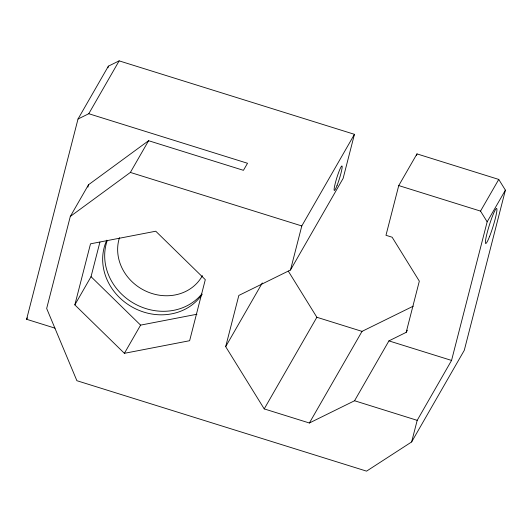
<?xml version="1.0" encoding="UTF-8"?>
<svg xmlns="http://www.w3.org/2000/svg" width="532" height="532" viewBox="0 0 532 532"><rect width="100%" height="100%" fill="white"/><g stroke="black" fill="none" stroke-linecap="round" stroke-linejoin="round"><path stroke-width="0.8" d="M55.035 328.158L26.6 319.28L78.018 119.015L108.395 66.154L119.148 60.861L354.445 134.323L343.133 178.38L290.485 270.01L238.828 295.446L225.681 346.658L264.218 408.902L309.378 423L354.558 400.749L388.925 340.886L406.175 332.36L407.419 330.206M107.983 67.764L108.395 66.154M78.018 119.015L88.771 113.722L247.52 163.271L243.437 170.326L148.594 140.707L88.518 184.75L70.297 216.464L46.67 308.474L76.887 380.706L366.561 471.139L411.635 441.946L464.283 350.315L505.4 190.15L498.757 179.424L416.982 153.894L398.747 185.575L385.979 235.297L392.124 237.212L419.329 281.149L406.175 332.36M87.906 187.151L88.518 184.75M74.839 304.876L90.513 243.822L155.75 231.221L205.305 279.666L189.631 340.713L124.395 353.321L74.839 304.876L91.039 276.68L99.903 242.14M290.485 270.01L301.797 225.947L354.445 134.323M416.569 155.497L416.982 153.894M411.635 441.946L417.194 420.34L451.555 360.43L487.159 221.824L505.4 190.15M88.771 113.722L119.148 60.861M26.6 319.28L27.418 317.85M70.297 216.464L130.367 172.428L148.594 140.707M124.395 353.321L140.594 325.125L196.933 314.239M225.681 346.658L262.289 282.944M264.218 408.902L316.866 317.272L288.291 271.114M309.378 423L362.026 331.376L413.271 306.166M487.159 221.824L480.522 211.104L498.757 179.424M398.747 185.575L480.522 211.104M130.367 172.428L301.797 225.947M316.866 317.272L362.026 331.376M388.925 340.886L451.555 360.43M354.558 400.749L417.194 420.34M91.039 276.68L140.594 325.125M202.426 275.623A45.812 41.064 29.9 0 1 146.061 291.23A45.812 41.064 29.9 0 1 119.481 237.671M201.781 293.997A54.976 49.276 29.9 0 1 134.037 303.44A54.976 49.276 29.9 0 1 107.298 240.384M202.173 294.289A54.976 49.276 29.9 0 1 132.016 306.964A54.976 49.276 29.9 0 1 106.799 240.178M337.055 185.462A12.828 1.37 -72.7 0 0 342.043 166.037A12.828 1.37 -72.7 0 0 335.3 183.148A12.828 1.37 -72.7 0 0 337.055 185.462M489.626 236.341A18.327 1.962 -72.7 0 0 496.755 208.591A18.327 1.962 -72.7 0 0 487.106 233.036A18.327 1.962 -72.7 0 0 489.626 236.341"/></g></svg>
